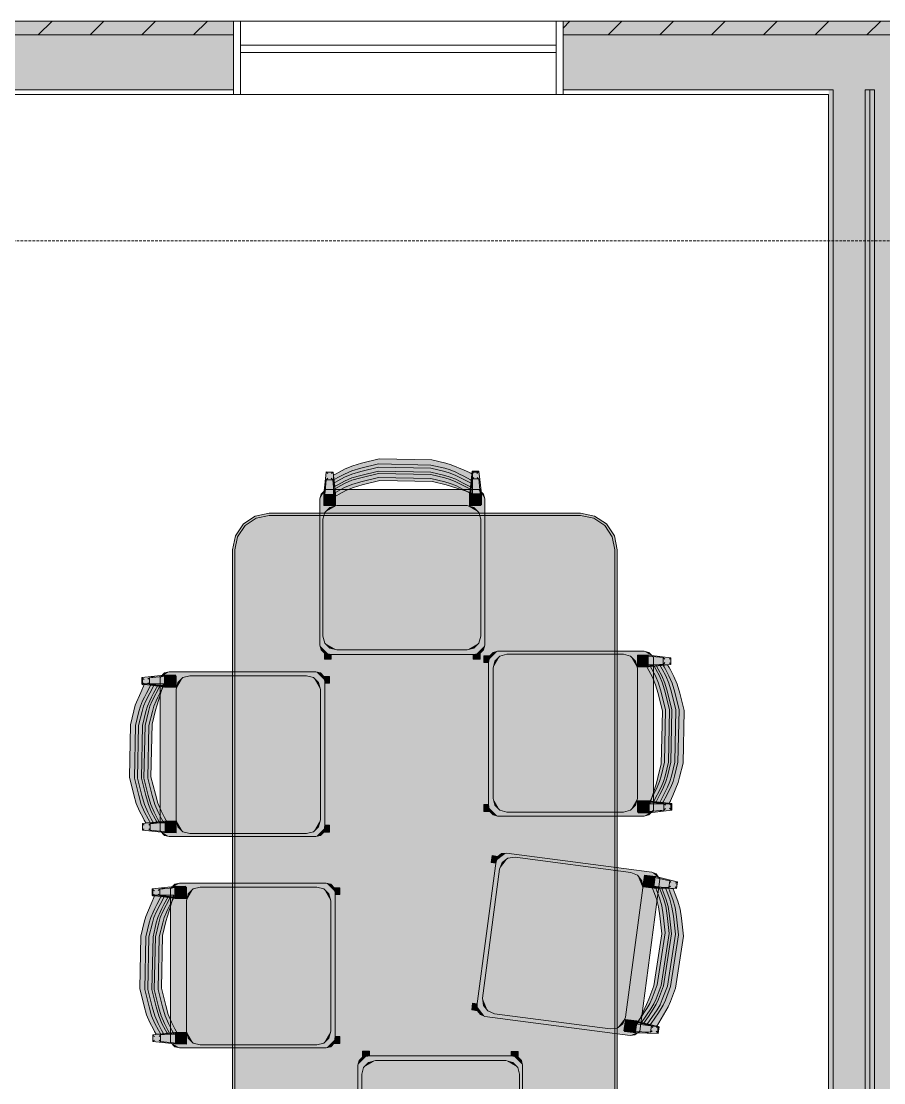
# Model space of a CAD drawing. Header units: inches. Extents: x 99 to 12024, y -5408 to 2559.
# Drawn here: x 8729.9 to 8824.1, y -4514.9 to -4399 of the extents above; entities that cross this region are included whole.
import ezdxf

# ---------------------------------------------------------------- set-up
doc = ezdxf.new("R2010")
doc.units = ezdxf.units.IN
doc.header["$LTSCALE"] = 96
doc.header["$MEASUREMENT"] = 0
doc.linetypes.add('Dash', pattern=[0.225, 0.15, -0.075])
for name, color, linetype, lineweight in [('Doors', 5, 'Continuous', 5), ('Walls_  Normal', 6, 'Continuous', 13), ('Windows', 5, 'Continuous', 5)]:
    doc.layers.add(name, color=color, linetype=linetype, lineweight=lineweight)
doc.layers.add('Furniture_ Interior', color=7, linetype='Continuous', lineweight=25, true_color=0x8080c0)
doc.layers.add('Hatch', color=7, linetype='Continuous', lineweight=0, true_color=0x919191)

# ---------------------------------------------------------------- blocks, each defined once
blk = doc.blocks.new('Seating_Chairs_Side Chairs_Ladder-back Chair')
at = {"layer": 'Furniture_ Interior', "color": 163, "lineweight": 0, "true_color": 0x8080c0, "transparency": 33554687}
for p, q in [((-7.6, 20.43), (-7.6, 20.43)), ((7.59, 20.43), (7.59, 20.43)), ((-8.3, 19.6), (-7.59, 19.59)), ((7.49, 19.51), (7.49, 19.57)), ((7.52, 19.21), (7.55, 19.19)), ((7.64, 19.68), (8.35, 19.68)), ((7.32, 18.02), (7.34, 18.18))]:
    blk.add_line(p, q, dxfattribs=at)
for points in [[(5.83, 20.42), (5.24, 20.67), (4.65, 20.84), (3.13, 21.2), (-2.61, 21.32), (-4.53, 20.85), (-5.5, 20.57), (-6.33, 20.22), (-7.05, 19.83), (-7.31, 19.69), (-7.59, 19.53)], [(7.51, 19.21), (5.83, 20.07), (5.24, 20.32), (4.65, 20.49), (3.13, 20.86), (-2.61, 20.97), (-4.53, 20.5), (-5.5, 20.22), (-6.33, 19.87), (-7.05, 19.48), (-7.31, 19.34), (-7.56, 19.2)], [(-8.3, 20.43), (-8.3, 20.43), (-8.57, 18.02), (-8.58, 16.77), (-7.32, 16.77), (-7.59, 19.59), (-7.59, 19.6), (-7.6, 19.6), (-7.6, 19.6), (-7.63, 19.63), (-7.63, 19.63), (-7.68, 19.69), (-7.68, 19.69), (-7.76, 19.76)], [(-8.14, 19.76), (-8.22, 19.69), (-8.22, 19.69), (-8.27, 19.63), (-8.27, 19.63), (-8.3, 19.6), (-8.3, 19.6), (-8.31, 19.6), (-8.31, 19.59), (-8.58, 16.77)], [(-8.15, 20.27), (-8.23, 20.35), (-8.28, 20.41), (-8.3, 20.43), (-7.6, 20.43), (-7.62, 20.41), (-7.67, 20.35), (-7.75, 20.27)], [(5.83, 19.64), (5.24, 19.88), (4.65, 20.06), (3.13, 20.42), (-2.61, 20.54), (-4.53, 20.07), (-5.5, 19.79), (-6.33, 19.44), (-7.05, 19.05), (-7.31, 18.91), (-7.48, 18.81)], [(5.83, 18.95), (5.24, 19.19), (4.65, 19.36), (3.13, 19.73), (-2.61, 19.84), (-4.53, 19.37), (-5.5, 19.09), (-6.33, 18.74), (-7.05, 18.35), (-7.31, 18.21), (-7.41, 18.16), (-7.45, 18.57), (-7.31, 18.65), (-7.05, 18.79), (-6.33, 19.18), (-5.5, 19.53), (-4.53, 19.81), (-2.61, 20.28), (3.13, 20.16), (4.65, 19.8), (5.24, 19.62), (5.83, 19.38), (7.44, 18.55)], [(7.51, 19.56), (6.66, 20.01), (6.24, 20.22), (5.83, 20.42)], [(7.64, 20.51), (7.64, 20.51), (7.37, 18.1), (7.37, 16.85), (8.62, 16.85), (8.35, 19.68), (8.35, 19.68), (8.35, 19.68), (8.34, 19.68), (8.31, 19.71), (8.31, 19.71), (8.26, 19.77), (8.26, 19.77), (8.18, 19.85)], [(7.8, 19.85), (7.73, 19.77), (7.73, 19.77), (7.67, 19.71), (7.67, 19.71), (7.64, 19.68), (7.64, 19.68), (7.64, 19.68), (7.64, 19.68), (7.37, 16.85)], [(7.75, 20.27), (7.67, 20.35), (7.61, 20.41), (7.59, 20.43), (8.3, 20.43), (8.28, 20.41), (8.22, 20.35), (8.14, 20.27)], [(7.79, 20.36), (7.71, 20.44), (7.66, 20.49), (7.64, 20.51), (8.35, 20.51), (8.33, 20.49), (8.27, 20.44), (8.19, 20.36)], [(-7.51, 19.08), (-7.48, 18.81), (-7.52, 18.79)], [(7.51, 18.78), (6.66, 19.23), (6.24, 19.44), (5.83, 19.64)], [(7.44, 18.52), (7.4, 18.14), (6.66, 18.53), (6.24, 18.75), (5.83, 18.95)], [(8.41, 19.46), (8.44, 19.2), (8.4, 19.18)], [(8.57, 18.58), (8.59, 18.4), (8.59, 17.15)], [(-7.35, 18.19), (-7.33, 18.02), (-7.32, 16.77)], [(8.57, 16.77), (7.32, 16.77), (7.32, 18.02)]]:
    blk.add_lwpolyline(points, dxfattribs=at)
for points in [[(5.39, 18.85), (4.8, 19.02), (3.28, 19.39), (-2.46, 19.51), (-4.38, 19.03), (-5.34, 18.76), (-6.18, 18.41), (-6.9, 18.02), (-7.16, 17.88), (-7.5, 17.7), (-7.5, 20.08), (-7.22, 20.24), (-6.96, 20.38), (-6.23, 20.77), (-5.4, 21.12), (-4.44, 21.4), (-2.52, 21.87), (3.22, 21.76), (4.74, 21.39), (5.34, 21.22), (6.75, 20.63), (7.67, 20.23), (7.67, 20.16), (7.67, 18.14)], [(-8.57, 16.77), (-8.57, 18.02), (-8.3, 20.43), (-8.3, 20.44), (-7.57, 20.43), (-7.3, 18.02), (-7.29, 16.77)], [(7.37, 16.86), (7.37, 18.11), (7.64, 20.52), (7.64, 20.52), (8.37, 20.52), (8.64, 18.1), (8.65, 16.86)], [(8.87, 18.02), (9, 17.52), (9, 1.51), (8.87, 1.01), (8.5, 0.65), (8, 0.51), (-8, 0.51), (-8.5, 0.65), (-8.87, 1.01), (-9, 1.51), (-9, 17.52), (-8.87, 18.02), (-8.37, 18.52), (8.37, 18.52)], [(-8.47, 1.76), (-8.67, 2.51), (-8.67, 15.27), (-8.47, 16.02), (-7.92, 16.57), (-7.17, 16.77), (7.07, 16.77), (7.82, 16.57), (8.37, 16.02), (8.57, 15.27), (8.57, 2.51), (8.37, 1.76), (7.82, 1.21), (7.07, 1.01), (-7.17, 1.01), (-7.92, 1.21)], [(-7.76, 0.51), (-7.76, 0.01), (-8.51, 0.01), (-8.51, 0.65)], [(8.49, 0), (7.74, 0), (7.74, 0.5), (8.49, 0.63)]]:
    blk.add_lwpolyline(points, close=True, dxfattribs=at)
at = {"layer": 'Furniture_ Interior', "lineweight": 0, "transparency": 33554687}
blk.add_lwpolyline([(7.75, 19.76), (7.68, 19.69), (7.68, 19.69), (7.62, 19.63), (7.62, 19.63), (7.59, 19.6), (7.59, 19.6), (7.59, 19.6), (7.59, 19.59), (7.32, 16.77)], dxfattribs=at)
at = {"layer": 'Furniture_ Interior', "color": 7, "lineweight": 0, "true_color": 0xffffff, "transparency": 33554687}
for points in [[(-6.23, 20.77), (-5.4, 21.12), (-6.23, 20.77), (-5.34, 18.76)], [(-5.4, 21.12), (-4.44, 21.4), (-5.4, 21.12), (-4.38, 19.03)], [(-5.34, 18.76), (-5.4, 21.12), (-5.34, 18.76), (-4.38, 19.03)], [(-4.44, 21.4), (-2.52, 21.87), (-4.44, 21.4), (-2.46, 19.51)], [(-4.38, 19.03), (-4.44, 21.4), (-4.38, 19.03), (-2.46, 19.51)], [(-2.46, 19.51), (-2.52, 21.87), (-2.46, 19.51), (3.22, 21.76)], [(3.28, 19.39), (-2.46, 19.51), (3.28, 19.39), (3.22, 21.76)], [(3.28, 19.39), (3.22, 21.76), (3.28, 19.39), (4.74, 21.39)], [(4.8, 19.02), (3.28, 19.39), (4.8, 19.02), (4.74, 21.39)], [(4.8, 19.02), (4.74, 21.39), (4.8, 19.02), (5.34, 21.22)], [(5.39, 18.85), (4.8, 19.02), (5.39, 18.85), (5.34, 21.22)], [(5.34, 21.22), (6.75, 20.63), (5.34, 21.22), (5.39, 18.85)], [(-8.57, 18.02), (-8.3, 20.43), (-8.57, 18.02), (-7.57, 20.43)], [(-7.57, 20.43), (-7.3, 18.02), (-7.57, 20.43), (-8.57, 18.02)], [(-8.3, 20.44), (-7.57, 20.43), (-8.3, 20.44), (-8.3, 20.43)], [(-7.5, 20.08), (-7.22, 20.24), (-7.5, 20.08), (-6.18, 18.41)], [(-6.9, 18.02), (-7.5, 20.08), (-6.9, 18.02), (-6.18, 18.41)], [(-7.5, 17.7), (-7.5, 20.08), (-7.5, 17.7), (-7.16, 17.88)], [(-7.16, 17.88), (-7.5, 20.08), (-7.16, 17.88), (-6.9, 18.02)], [(-6.18, 18.41), (-7.22, 20.24), (-6.18, 18.41), (-6.96, 20.38)], [(-5.34, 18.76), (-6.96, 20.38), (-5.34, 18.76), (-6.23, 20.77)], [(-5.34, 18.76), (-6.18, 18.41), (-5.34, 18.76), (-6.96, 20.38)], [(6.75, 20.63), (7.67, 20.16), (6.75, 20.63), (5.39, 18.85)], [(5.39, 18.85), (7.67, 20.16), (5.39, 18.85), (7.67, 18.14)], [(7.67, 20.23), (7.67, 20.16), (7.67, 20.23), (6.75, 20.63)], [(7.37, 18.11), (7.64, 20.52), (7.37, 18.11), (8.37, 20.52)], [(8.37, 20.52), (8.64, 18.1), (8.37, 20.52), (7.37, 18.11)], [(9, 17.52), (-9, 17.52), (9, 17.52), (-8.37, 18.52)], [(-8.87, 18.02), (-8.37, 18.52), (-8.87, 18.02), (-9, 17.52)], [(-9, 1.51), (-9, 17.52), (-9, 1.51), (9, 1.51)], [(9, 1.51), (-9, 17.52), (9, 1.51), (9, 17.52)], [(-8.57, 18.02), (-7.3, 18.02), (-8.57, 18.02), (-8.57, 16.77)], [(-8.57, 16.77), (-7.3, 18.02), (-8.57, 16.77), (-7.29, 16.77)], [(8.37, 18.52), (9, 17.52), (8.37, 18.52), (-8.37, 18.52)], [(7.37, 18.11), (8.64, 18.1), (7.37, 18.11), (7.37, 16.86)], [(7.37, 16.86), (8.64, 18.1), (7.37, 16.86), (8.65, 16.86)], [(8.37, 18.52), (8.87, 18.02), (8.37, 18.52), (9, 17.52)], [(-8.67, 15.27), (-8.47, 16.02), (-8.67, 15.27), (-7.17, 16.77)], [(-8.67, 15.27), (-7.17, 16.77), (-8.67, 15.27), (-7.17, 1.01)], [(-8.47, 16.02), (-7.92, 16.57), (-8.47, 16.02), (-7.17, 16.77)], [(-7.17, 16.77), (7.07, 16.77), (-7.17, 16.77), (7.07, 1.01)], [(7.07, 1.01), (-7.17, 1.01), (7.07, 1.01), (-7.17, 16.77)], [(7.82, 16.57), (8.37, 16.02), (7.82, 16.57), (7.07, 16.77)], [(7.07, 16.77), (8.37, 16.02), (7.07, 16.77), (8.57, 15.27)], [(7.07, 16.77), (8.57, 15.27), (7.07, 16.77), (8.57, 2.51)], [(7.07, 16.77), (8.57, 2.51), (7.07, 16.77), (7.07, 1.01)], [(-8.67, 2.51), (-8.67, 15.27), (-8.67, 2.51), (-7.17, 1.01)], [(-8.67, 2.51), (-7.17, 1.01), (-8.67, 2.51), (-8.47, 1.76)], [(8.57, 2.51), (8.37, 1.76), (8.57, 2.51), (7.07, 1.01)], [(8, 0.51), (-8, 0.51), (8, 0.51), (-9, 1.51)], [(9, 1.51), (8, 0.51), (9, 1.51), (-9, 1.51)], [(-8, 0.51), (-8.87, 1.01), (-8, 0.51), (-9, 1.51)], [(-8.47, 1.76), (-7.17, 1.01), (-8.47, 1.76), (-7.92, 1.21)], [(8.37, 1.76), (7.82, 1.21), (8.37, 1.76), (7.07, 1.01)], [(9, 1.51), (8.87, 1.01), (9, 1.51), (8, 0.51)], [(-8.5, 0.65), (-8.87, 1.01), (-8.5, 0.65), (-8, 0.51)], [(-7.76, 0.51), (-8.51, 0.01), (-7.76, 0.51), (-8.51, 0.65)], [(-7.76, 0.01), (-8.51, 0.01), (-7.76, 0.01), (-7.76, 0.51)], [(8.49, 0), (7.74, 0.5), (8.49, 0), (8.49, 0.63)], [(7.74, 0), (7.74, 0.5), (7.74, 0), (8.49, 0)], [(8.87, 1.01), (8.5, 0.65), (8.87, 1.01), (8, 0.51)]]:
    blk.add_solid(points, dxfattribs=at)
blk = doc.blocks.new('Tables_Dining Tables_Rectangular_Rect Pedestal')
at = {"layer": 'Furniture_ Interior', "color": 163, "lineweight": 0, "true_color": 0x8080c0, "transparency": 33554687}
for points in [[(-36, 4), (-36, 38), (-35.7, 39.53), (-34.83, 40.83), (-33.53, 41.7), (-32, 42), (32, 42), (33.53, 41.7), (34.83, 40.83), (35.7, 39.53), (36, 38), (36, 4), (35.7, 2.47), (34.83, 1.17), (33.53, 0.3), (32, 0), (-32, 0), (-33.53, 0.3), (-34.83, 1.17), (-35.7, 2.47)], [(-35.75, 4), (-35.75, 38), (-35.46, 39.44), (-34.65, 40.65), (-33.44, 41.46), (-32, 41.75), (32, 41.75), (33.44, 41.46), (34.65, 40.65), (35.46, 39.44), (35.75, 38), (35.75, 4), (35.46, 2.56), (34.65, 1.35), (33.44, 0.54), (32, 0.25), (-32, 0.25), (-33.44, 0.54), (-34.65, 1.35), (-35.46, 2.56)]]:
    blk.add_lwpolyline(points, close=True, dxfattribs=at)
at = {"layer": 'Furniture_ Interior', "color": 7, "lineweight": 0, "true_color": 0xffffff, "transparency": 33554687}
for points in [[(-36, 38), (-34.83, 40.83), (-36, 38), (-32, 42)], [(-36, 4), (-36, 38), (-36, 4), (-32, 42)], [(-36, 4), (-32, 42), (-36, 4), (-32, 0)], [(-35.75, 38), (-33.44, 41.46), (-35.75, 38), (-32, 41.75)], [(-32, 41.75), (-32, 0.25), (-32, 41.75), (-35.75, 38)], [(-34.83, 40.83), (-33.53, 41.7), (-34.83, 40.83), (-32, 42)], [(32, 42), (32, 0), (32, 42), (-32, 42)], [(-32, 42), (32, 0), (-32, 42), (-32, 0)], [(32, 41.75), (32, 0.25), (32, 41.75), (-32, 41.75)], [(-32, 41.75), (32, 0.25), (-32, 41.75), (-32, 0.25)], [(33.53, 41.7), (34.83, 40.83), (33.53, 41.7), (32, 42)], [(34.83, 40.83), (36, 38), (34.83, 40.83), (32, 42)], [(36, 38), (32, 0), (36, 38), (32, 42)], [(33.44, 41.46), (35.75, 38), (33.44, 41.46), (32, 41.75)], [(35.75, 38), (32, 0.25), (35.75, 38), (32, 41.75)], [(-36, 38), (-35.7, 39.53), (-36, 38), (-34.83, 40.83)], [(-34.65, 40.65), (-33.44, 41.46), (-34.65, 40.65), (-35.75, 38)], [(-35.75, 38), (-35.46, 39.44), (-35.75, 38), (-34.65, 40.65)], [(33.44, 41.46), (34.65, 40.65), (33.44, 41.46), (35.46, 39.44)], [(35.46, 39.44), (35.75, 38), (35.46, 39.44), (33.44, 41.46)], [(35.7, 39.53), (36, 38), (35.7, 39.53), (34.83, 40.83)], [(-35.75, 38), (-32, 0.25), (-35.75, 38), (-35.75, 4)], [(35.75, 4), (32, 0.25), (35.75, 4), (35.75, 38)], [(36, 4), (32, 0), (36, 4), (36, 38)], [(-32, 0), (-34.83, 1.17), (-32, 0), (-36, 4)], [(-36, 4), (-34.83, 1.17), (-36, 4), (-35.7, 2.47)], [(-35.75, 4), (-32, 0.25), (-35.75, 4), (-34.65, 1.35)], [(-35.46, 2.56), (-35.75, 4), (-35.46, 2.56), (-34.65, 1.35)], [(35.75, 4), (34.65, 1.35), (35.75, 4), (32, 0.25)], [(36, 4), (34.83, 1.17), (36, 4), (32, 0)], [(35.75, 4), (35.46, 2.56), (35.75, 4), (34.65, 1.35)], [(36, 4), (35.7, 2.47), (36, 4), (34.83, 1.17)], [(-33.53, 0.3), (-34.83, 1.17), (-33.53, 0.3), (-32, 0)], [(-33.44, 0.54), (-34.65, 1.35), (-33.44, 0.54), (-32, 0.25)], [(34.65, 1.35), (33.44, 0.54), (34.65, 1.35), (32, 0.25)], [(34.83, 1.17), (33.53, 0.3), (34.83, 1.17), (32, 0)]]:
    blk.add_solid(points, dxfattribs=at)

msp = doc.modelspace()

# ---------------------------------------------------------------- linework, layer by layer
at = {"layer": 'Doors', "linetype": 'Dash', "ltscale": 0.02, "transparency": 33554687}
msp.add_line((7915.12, -4423), (9355.12, -4423), dxfattribs=at)
at = {"layer": 'Hatch', "color": 1, "transparency": 33554687}
for p, q in [((8731.8, -4400.5), (8733.3, -4399)), ((8737.46, -4400.5), (8738.96, -4399)), ((8743.12, -4400.5), (8744.62, -4399)), ((8748.77, -4400.5), (8750.27, -4399)), ((8789.12, -4399.75), (8789.87, -4399)), ((8794.03, -4400.5), (8795.53, -4399)), ((8799.68, -4400.5), (8801.18, -4399)), ((8805.34, -4400.5), (8806.84, -4399)), ((8811, -4400.5), (8812.5, -4399)), ((8816.65, -4400.5), (8818.15, -4399)), ((8822.31, -4400.5), (8823.81, -4399))]:
    msp.add_line(p, q, dxfattribs=at)
at = {"layer": 'Walls_  Normal', "transparency": 33554687}
for p, q in [((8685.12, -4399), (8753.12, -4399)), ((8753.12, -4399), (8753.12, -4407)), ((8789.12, -4399), (8855.12, -4399)), ((8789.12, -4399), (8789.12, -4407)), ((8685.12, -4400.5), (8753.12, -4400.5)), ((8753.12, -4400.5), (8753.12, -4406.5)), ((8789.12, -4400.5), (8855.12, -4400.5)), ((8789.12, -4400.5), (8789.12, -4406.5)), ((8708.12, -4406.5), (8753.12, -4406.5)), ((8789.12, -4406.5), (8818.62, -4406.5)), ((8818.62, -4775.5), (8818.62, -4406.5)), ((8822.12, -4775.5), (8822.12, -4406.5)), ((8822.62, -4406.5), (8822.12, -4406.5)), ((8822.12, -4406.5), (8823.12, -4406.5)), ((8822.62, -4775.5), (8822.62, -4406.5)), ((8823.12, -4406.5), (8822.62, -4406.5)), ((8823.12, -4775.5), (8823.12, -4406.5)), ((8708.62, -4407), (8753.12, -4407)), ((8789.12, -4407), (8818.12, -4407)), ((8818.12, -4775), (8818.12, -4407))]:
    msp.add_line(p, q, dxfattribs=at)
at = {"layer": 'Walls_  Normal', "color": 252, "true_color": 0x949494, "transparency": 33554687}
for points in [[(8685.12, -4399), (8753.12, -4399), (8685.12, -4400.5), (8753.12, -4400.5)], [(8789.12, -4399), (8855.12, -4399), (8789.12, -4400.5), (8855.12, -4400.5)], [(8685.12, -4400.5), (8753.12, -4400.5), (8685.12, -4406.5), (8753.12, -4406.5)], [(8789.12, -4400.5), (8855.12, -4400.5), (8789.12, -4406.5), (8855.12, -4406.5)], [(8818.62, -4775.5), (8818.62, -4406.5), (8822.12, -4775.5), (8822.12, -4406.5)], [(8822.12, -4775.5), (8822.12, -4406.5), (8822.62, -4775.5), (8822.62, -4406.5)], [(8822.62, -4775.5), (8822.62, -4406.5), (8823.12, -4775.5), (8823.12, -4406.5)], [(8823.12, -4775.5), (8823.12, -4406.5), (8826.62, -4775.5), (8826.62, -4406.5)]]:
    msp.add_solid(points, dxfattribs=at)
at = {"layer": 'Walls_  Normal', "color": 236, "true_color": 0x7a003d, "transparency": 33554687}
msp.add_solid([(8818.12, -4775.5), (8818.12, -4406.5), (8818.62, -4775.5), (8818.62, -4406.5)], dxfattribs=at)
at = {"layer": 'Windows', "transparency": 33554687}
for p, q in [((8753.12, -4399), (8789.12, -4399)), ((8753.87, -4399), (8753.12, -4399)), ((8753.12, -4399), (8753.12, -4407)), ((8753.87, -4399), (8753.87, -4407)), ((8789.12, -4399), (8788.37, -4399)), ((8788.37, -4399), (8788.37, -4407)), ((8789.12, -4399), (8789.12, -4407)), ((8788.37, -4401.6), (8753.87, -4401.6)), ((8788.37, -4402.4), (8753.87, -4402.4)), ((8753.12, -4407), (8789.12, -4407)), ((8753.87, -4407), (8753.12, -4407)), ((8789.12, -4407), (8788.37, -4407))]:
    msp.add_line(p, q, dxfattribs=at)

# ---------------------------------------------------------------- block references
at = {"layer": 'Furniture_ Interior', "transparency": 33554687}
msp.add_blockref('Seating_Chairs_Side Chairs_Ladder-back Chair', (8771.56, -4468.67), dxfattribs=at)
for name, p, rotation in [('Tables_Dining Tables_Rectangular_Rect Pedestal', (8753.03, -4488.74), 270), ('Seating_Chairs_Side Chairs_Ladder-back Chair', (8780.46, -4476.81), 270), ('Seating_Chairs_Side Chairs_Ladder-back Chair', (8763.62, -4479.05), 90), ('Seating_Chairs_Side Chairs_Ladder-back Chair', (8780.25, -4498.57), 262.5000000000001), ('Seating_Chairs_Side Chairs_Ladder-back Chair', (8764.75, -4502.13), 90), ('Seating_Chairs_Side Chairs_Ladder-back Chair', (8775.7, -4511.5), 179.9999999999999)]:
    msp.add_blockref(name, p, dxfattribs=dict(at, rotation=rotation))

doc.saveas('drawing.dxf')
